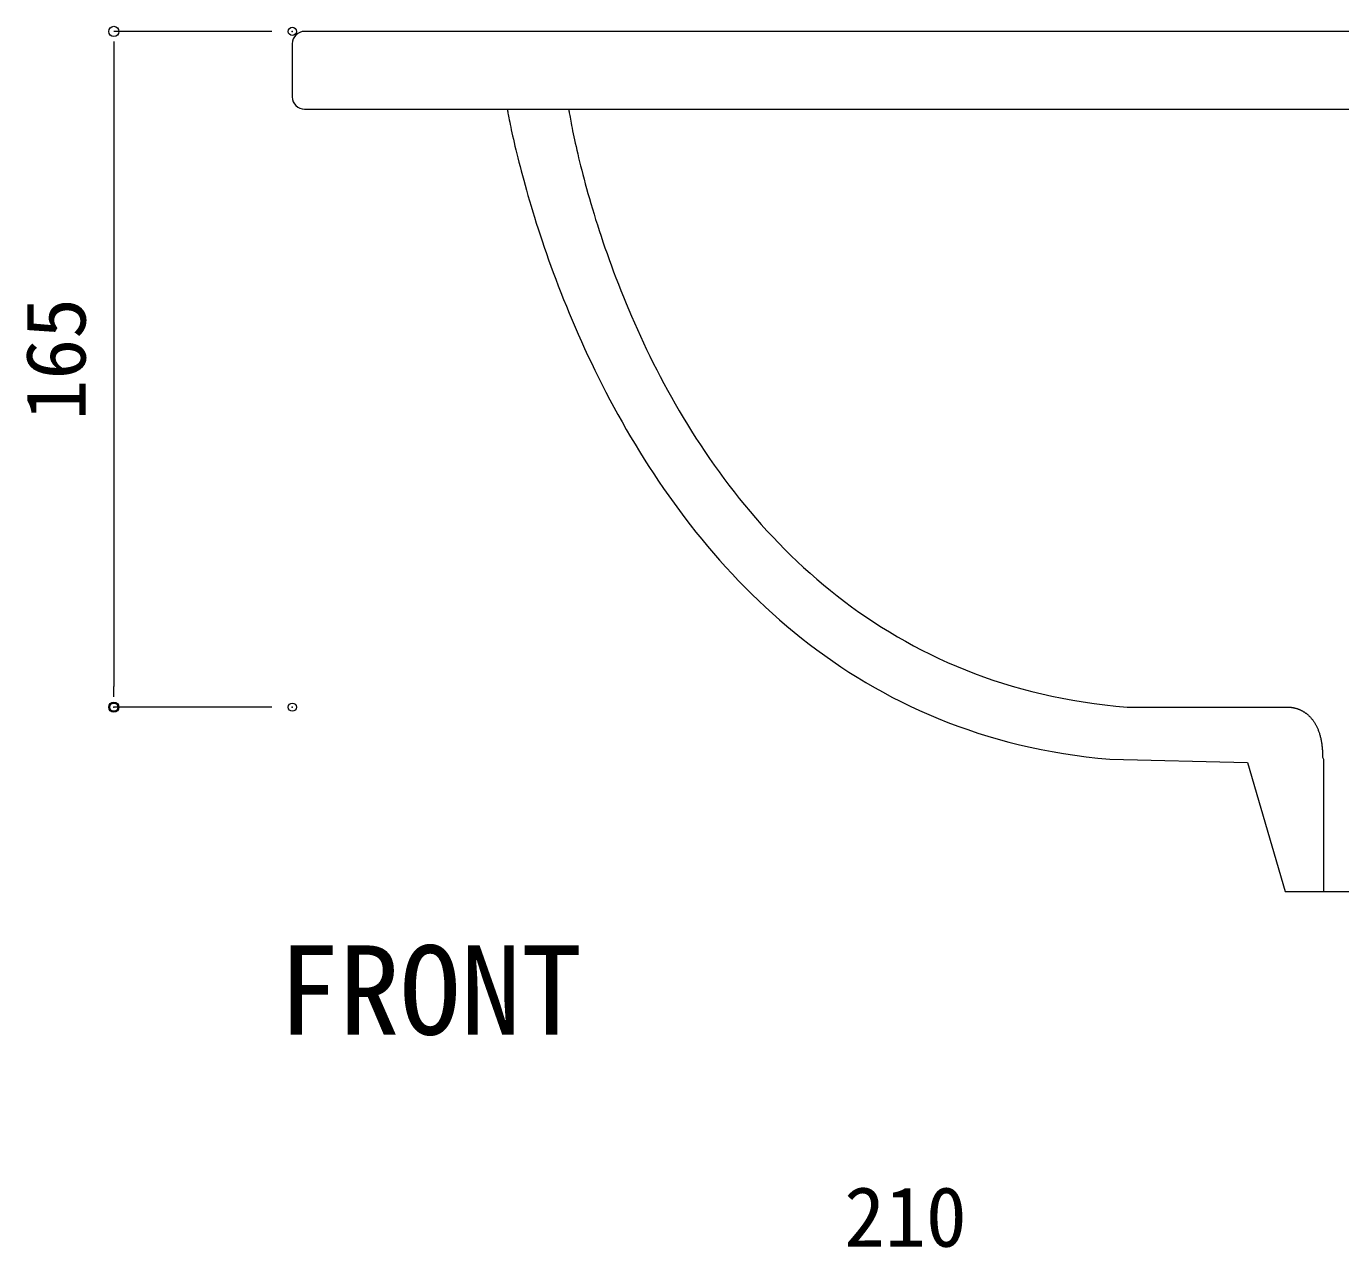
# Model space of a CAD drawing. Units: millimetres, scale not verified. Extents: x -1002 to 1010, y -687 to 676.
# Drawn here: x -868.8 to -547.8, y -380.1 to -81.9 of the extents above; entities that cross this region are included whole.
import ezdxf
from ezdxf.enums import TextEntityAlignment as Align

# ---------------------------------------------------------------- set-up
doc = ezdxf.new("R2010")
doc.units = ezdxf.units.MM
doc.header["$LTSCALE"] = 5
doc.header["$PDMODE"] = 32
doc.header["$PDSIZE"] = 2
doc.layers.add('0-0', color=7, linetype='Continuous', lineweight=15)
doc.layers.add('F-0', color=7, linetype='Continuous', lineweight=15)
doc.styles.add('ＭＳ ゴシック', font='')
doc.styles.get('ＭＳ ゴシック').set_extended_font_data('MS Gothic')

# ---------------------------------------------------------------- blocks, each defined once
blk = doc.blocks.new('U27')
at = {"layer": '0-0', "style": 'ＭＳ ゴシック'}
blk.add_text('FRONT', height=21.8, dxfattribs=at).set_placement((240.337, 473.702), align=Align.BOTTOM_LEFT)
blk = doc.blocks.new('_DOT_21')
at = {"layer": '0-0'}
blk.add_line((-0.5, 0), (-1, 0), dxfattribs=at)
blk.add_circle((0, 0), 0.25, dxfattribs=at)
blk.add_circle((0, 0), 0.25, dxfattribs=at)

msp = doc.modelspace()

# ---------------------------------------------------------------- linework, layer by layer
at = {"layer": 'F-0'}
for p, q in [((-808.823, -83.134), (-847.4, -83.134)), ((-847.4, -88.134), (-847.4, -243.134)), ((-808.823, -248.134), (-847.4, -248.134))]:
    msp.add_line(p, q, dxfattribs=at)
at = {"layer": 'F-0', "lineweight": 18}
for p, q in [((-803.823, -86.134), (-803.823, -99.134)), ((-599.974, -248.134), (-560.613, -248.134))]:
    msp.add_line(p, q, dxfattribs=at)
for points in [[(-251.823, -83.134), (-277.364, -83.134), (-775.282, -83.134), (-800.823, -83.134)], [(-800.823, -102.134), (-775.282, -102.134), (-277.364, -102.134), (-251.823, -102.134)], [(-751.324, -102.134), (-751.319, -102.162), (-751.305, -102.244), (-751.282, -102.379), (-751.249, -102.567), (-751.206, -102.807), (-751.153, -103.097), (-751.09, -103.438), (-751.016, -103.828), (-750.931, -104.267), (-750.835, -104.753), (-750.728, -105.286), (-750.61, -105.865), (-750.48, -106.489), (-750.338, -107.157), (-750.184, -107.869), (-750.018, -108.623), (-749.839, -109.419), (-749.647, -110.256), (-749.443, -111.133), (-749.225, -112.05), (-748.994, -113.004), (-748.75, -113.997), (-748.491, -115.026), (-748.219, -116.09), (-747.932, -117.19), (-747.631, -118.324), (-747.315, -119.492), (-746.984, -120.692), (-746.638, -121.924), (-746.276, -123.186), (-745.899, -124.479), (-745.507, -125.801), (-745.098, -127.151), (-744.673, -128.529), (-744.232, -129.933), (-743.774, -131.363), (-743.299, -132.818), (-742.807, -134.297), (-742.298, -135.8)], [(-736.328, -102.134), (-736.324, -102.16), (-736.313, -102.235), (-736.293, -102.36), (-736.266, -102.533), (-736.23, -102.753), (-736.185, -103.021), (-736.132, -103.335), (-736.069, -103.694), (-735.997, -104.098), (-735.916, -104.545), (-735.825, -105.036), (-735.724, -105.569), (-735.613, -106.143), (-735.492, -106.759), (-735.36, -107.414), (-735.217, -108.108), (-735.063, -108.841), (-734.898, -109.612), (-734.721, -110.419), (-734.533, -111.263), (-734.332, -112.142), (-734.12, -113.055), (-733.895, -114.003), (-733.657, -114.983), (-733.407, -115.995), (-733.144, -117.04), (-732.867, -118.114), (-732.577, -119.219), (-732.273, -120.353), (-731.955, -121.515), (-731.623, -122.705), (-731.277, -123.922), (-730.916, -125.165), (-730.54, -126.433), (-730.149, -127.726), (-729.743, -129.042), (-729.321, -130.382), (-728.884, -131.743), (-728.43, -133.126)], [(-728.43, -133.126), (-727.961, -134.53), (-727.475, -135.954), (-726.972, -137.397), (-726.453, -138.858), (-725.917, -140.337), (-725.363, -141.832), (-724.792, -143.344), (-724.203, -144.871), (-723.596, -146.413), (-722.971, -147.968), (-722.328, -149.536), (-721.666, -151.116), (-720.985, -152.708), (-720.285, -154.31), (-719.566, -155.922), (-718.827, -157.544), (-718.069, -159.173), (-717.29, -160.811), (-716.492, -162.455), (-715.673, -164.105), (-714.833, -165.76), (-713.973, -167.42), (-713.092, -169.083), (-712.189, -170.749), (-711.265, -172.418), (-710.319, -174.088), (-709.351, -175.758), (-708.361, -177.428), (-707.348, -179.098), (-706.313, -180.765), (-705.255, -182.43), (-704.174, -184.092), (-703.07, -185.75), (-701.942, -187.403), (-700.791, -189.05), (-699.615, -190.692), (-698.416, -192.326), (-697.192, -193.952), (-695.943, -195.569)], [(-742.298, -135.8), (-741.771, -137.325), (-741.227, -138.872), (-740.664, -140.439), (-740.084, -142.027), (-739.485, -143.633), (-738.867, -145.258), (-738.231, -146.901), (-737.575, -148.56), (-736.901, -150.234), (-736.207, -151.924), (-735.493, -153.628), (-734.759, -155.345), (-734.005, -157.074), (-733.231, -158.815), (-732.436, -160.567), (-731.62, -162.328), (-730.784, -164.099), (-729.926, -165.878), (-729.047, -167.664), (-728.146, -169.457), (-727.223, -171.256), (-726.279, -173.059), (-725.311, -174.867), (-724.322, -176.678), (-723.309, -178.491), (-722.274, -180.305), (-721.216, -182.121), (-720.134, -183.936), (-719.028, -185.75), (-717.899, -187.562), (-716.746, -189.372), (-715.568, -191.178), (-714.366, -192.98), (-713.139, -194.776), (-711.888, -196.567), (-710.611, -198.351), (-709.309, -200.127), (-707.981, -201.894), (-706.628, -203.652)], [(-695.943, -195.569), (-694.67, -197.177), (-693.371, -198.775), (-692.047, -200.362), (-690.698, -201.937), (-689.323, -203.499), (-687.922, -205.049), (-686.495, -206.584), (-685.041, -208.104), (-683.561, -209.609), (-682.054, -211.097), (-680.52, -212.569), (-678.959, -214.022), (-677.37, -215.456), (-675.753, -216.872), (-674.109, -218.266), (-672.436, -219.64), (-670.735, -220.992), (-669.005, -222.322), (-667.247, -223.628), (-665.459, -224.91), (-663.642, -226.167), (-661.796, -227.399), (-659.919, -228.604), (-658.013, -229.782), (-656.077, -230.932), (-654.11, -232.053), (-652.113, -233.145), (-650.085, -234.206), (-648.026, -235.237), (-645.935, -236.235), (-643.813, -237.201), (-641.659, -238.134), (-639.474, -239.032), (-637.256, -239.896), (-635.005, -240.724), (-632.722, -241.515), (-630.407, -242.269), (-628.058, -242.985), (-625.676, -243.663)], [(-706.628, -203.652), (-705.248, -205.4), (-703.843, -207.137), (-702.411, -208.862), (-700.952, -210.574), (-699.466, -212.273), (-697.954, -213.957), (-696.414, -215.626), (-694.846, -217.279), (-693.251, -218.916), (-691.628, -220.534), (-689.977, -222.134), (-688.297, -223.714), (-686.589, -225.274), (-684.852, -226.813), (-683.085, -228.33), (-681.29, -229.824), (-679.465, -231.295), (-677.611, -232.741), (-675.726, -234.162), (-673.812, -235.556), (-671.867, -236.924), (-669.891, -238.264), (-667.885, -239.575), (-665.848, -240.857), (-663.779, -242.108), (-661.679, -243.329), (-659.548, -244.517), (-657.385, -245.672), (-655.189, -246.794), (-652.961, -247.881), (-650.701, -248.933), (-648.408, -249.949), (-646.082, -250.928), (-643.723, -251.868), (-641.331, -252.77), (-638.904, -253.633), (-636.445, -254.455), (-633.951, -255.236), (-631.422, -255.975)], [(-625.676, -243.663), (-623.26, -244.301), (-620.811, -244.898), (-618.327, -245.455), (-615.81, -245.969), (-613.258, -246.441), (-610.671, -246.87), (-608.05, -247.254), (-605.394, -247.594), (-602.702, -247.887), (-599.975, -248.134)], [(-560.614, -248.134), (-560.612, -248.134), (-560.608, -248.134), (-560.6, -248.134), (-560.589, -248.134), (-560.576, -248.134), (-560.56, -248.134), (-560.54, -248.134), (-560.518, -248.134), (-560.494, -248.134), (-560.466, -248.135), (-560.436, -248.136), (-560.404, -248.137), (-560.369, -248.139), (-560.331, -248.141), (-560.291, -248.143), (-560.249, -248.146), (-560.204, -248.149), (-560.157, -248.153), (-560.108, -248.157), (-560.056, -248.162), (-560.003, -248.168), (-559.947, -248.174), (-559.889, -248.181), (-559.83, -248.189), (-559.768, -248.198), (-559.705, -248.208), (-559.639, -248.218), (-559.572, -248.229), (-559.503, -248.242), (-559.433, -248.255), (-559.361, -248.269), (-559.287, -248.285), (-559.212, -248.301), (-559.135, -248.319), (-559.057, -248.338), (-558.977, -248.358), (-558.896, -248.379), (-558.814, -248.402), (-558.73, -248.426)], [(-558.73, -248.426), (-558.645, -248.451), (-558.559, -248.478), (-558.472, -248.506), (-558.384, -248.536), (-558.295, -248.567), (-558.205, -248.6), (-558.114, -248.635), (-558.022, -248.671), (-557.93, -248.709), (-557.836, -248.748), (-557.742, -248.79), (-557.648, -248.833), (-557.552, -248.878), (-557.456, -248.925), (-557.36, -248.974), (-557.263, -249.024), (-557.166, -249.077), (-557.068, -249.132), (-556.97, -249.189), (-556.872, -249.248), (-556.773, -249.309), (-556.674, -249.372), (-556.576, -249.438), (-556.477, -249.506), (-556.378, -249.576), (-556.279, -249.648), (-556.18, -249.723), (-556.081, -249.801), (-555.983, -249.88), (-555.885, -249.963), (-555.787, -250.047), (-555.689, -250.135), (-555.592, -250.225), (-555.495, -250.317), (-555.398, -250.413), (-555.302, -250.511), (-555.207, -250.612), (-555.112, -250.715), (-555.018, -250.822)], [(-555.018, -250.822), (-554.925, -250.931), (-554.832, -251.044), (-554.74, -251.159), (-554.649, -251.277), (-554.559, -251.398), (-554.47, -251.523), (-554.382, -251.65), (-554.295, -251.781), (-554.209, -251.915), (-554.125, -252.052), (-554.041, -252.192), (-553.959, -252.336), (-553.878, -252.483), (-553.798, -252.633), (-553.72, -252.787), (-553.643, -252.945), (-553.568, -253.105), (-553.494, -253.27), (-553.422, -253.438), (-553.351, -253.609), (-553.282, -253.784), (-553.215, -253.963), (-553.15, -254.146), (-553.086, -254.332), (-553.025, -254.522), (-552.965, -254.716), (-552.907, -254.914), (-552.852, -255.116), (-552.798, -255.322), (-552.747, -255.532), (-552.698, -255.746), (-552.651, -255.964), (-552.606, -256.186), (-552.564, -256.412), (-552.524, -256.642), (-552.486, -256.877), (-552.451, -257.116), (-552.418, -257.359), (-552.388, -257.606)], [(-631.422, -255.975), (-628.86, -256.671), (-626.263, -257.323), (-623.63, -257.931), (-620.963, -258.493), (-618.26, -259.009), (-615.522, -259.478), (-612.748, -259.899), (-609.938, -260.272), (-607.092, -260.594), (-604.209, -260.866)], [(-552.388, -257.606), (-552.361, -257.858), (-552.336, -258.115), (-552.314, -258.376), (-552.295, -258.641), (-552.279, -258.911), (-552.265, -259.185), (-552.254, -259.464), (-552.247, -259.748), (-552.242, -260.036), (-552.241, -260.33)], [(-604.209, -260.866), (-570.564, -261.658), (-561.387, -293.134), (-491.259, -293.134), (-481.957, -261.645), (-448.081, -260.866)], [(-552.24, -260.329), (-551.997, -260.865), (-551.997, -293.134)]]:
    msp.add_lwpolyline(points, dxfattribs=at)
for centre, start, end in [((-800.823, -86.134), 90, 180), ((-800.823, -99.134), 180, 270)]:
    msp.add_arc(centre, 3, start, end, dxfattribs=at)
at = {"layer": 'F-0'}
for p in [(-803.823, -83.134), (-847.4, -248.134), (-803.823, -248.134)]:
    msp.add_point(p, dxfattribs=at)

# ---------------------------------------------------------------- block references
at = {"layer": 'F-0', "xscale": 5, "yscale": 5}
for p, rotation in [((-847.4, -83.134), 90), ((-847.4, -248.134), 270)]:
    msp.add_blockref('_DOT_21', p, dxfattribs=dict(at, rotation=rotation))
at = {"layer": 'F-0'}
msp.add_blockref('U27', (-1047.573, -808.343), dxfattribs=at)

# ---------------------------------------------------------------- texts
at = {"layer": 'F-0', "style": 'ＭＳ ゴシック'}
msp.add_text('165', height=14.66, rotation=90, dxfattribs=at).set_placement((-849.9, -178.134), align=Align.BOTTOM_LEFT)
msp.add_text('210', height=14.66, dxfattribs=at).set_placement((-669.055, -384.294), align=Align.BOTTOM_LEFT)

doc.saveas('drawing.dxf')
